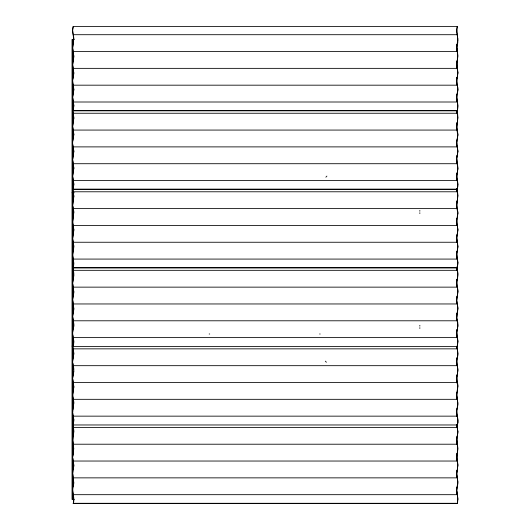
<?xml version="1.0" encoding="UTF-8"?>
<svg xmlns="http://www.w3.org/2000/svg" width="530" height="530" viewBox="0 0 530 530"><rect width="100%" height="100%" fill="white"/><g stroke="black" fill="none" stroke-linecap="round" stroke-linejoin="round"><path stroke-width="0.79" d="M74.246 499.419L72.034 499.419L72.034 192.787L72.034 39.472L74.246 39.472M456.688 494.477L456.688 487.057M456.688 477.166L456.688 470.574M456.688 460.676L456.688 453.263M456.688 444.193L456.688 436.773M456.688 426.882L456.688 424.411M456.688 416.169L456.688 408.749M456.688 398.858L456.688 392.266M456.688 381.547L456.688 374.955M456.688 365.064L456.688 357.644M456.688 348.574L456.688 346.103M73.856 73.597L72.696 64.355L73.856 56.776L72.696 47.528L73.856 38.286L72.696 30.707M72.617 142.093L72.617 143.683M72.617 186.984L73.776 196.193L72.617 205.395L73.71 211.444M73.856 264.318L72.709 255.824L73.875 246.662L72.709 239.003L73.875 229.834L72.842 223.627M73.776 274.726L72.696 283.139L73.856 292.381L72.696 299.96L73.856 309.209L72.696 316.788L73.802 323.545L73.802 326.844M72.617 332.813L72.617 334.404M72.696 361.672L73.756 354.053L72.617 345.646L73.186 340.644L72.709 345.606L73.875 353.265L72.842 359.473M72.696 412.141L73.802 402.084L72.709 394.565L73.875 386.907L72.696 378.5M72.696 457.032C75.2 448.075 71.398 439.979 73.856 430.963M73.776 420.555L73.259 424.967L457.35 424.967C459.364 419.68 455.906 414.467 456.959 409.133M73.856 483.102L72.696 473.86M457.953 90.425L457.807 87.159M456.708 158.921L456.959 162.723M456.787 204.6L457.953 195.358M457.867 213.014L457.105 217.777M456.787 299.96L457.966 291.546L456.787 283.139L457.854 273.93L456.708 267.107M457.867 308.374L457.105 313.137M457.953 354.093L456.853 346.342M457.947 499.923L456.787 490.681M72.67 29.137L72.67 32.277L73.776 39.121L72.617 48.323L73.776 55.941L72.617 65.144L73.776 72.762M72.709 29.952L73.186 26.5L457.284 26.5L456.94 28.507M72.67 79.606L72.67 82.746L73.776 89.59L72.617 97.209L73.763 105.616L73.259 110.823L457.35 110.823L457.953 105.576L456.807 97.248L457.874 89.59L456.787 81.176L457.874 72.762L457.112 67.999M72.709 80.421L73.71 74.339M73.763 73.557L72.842 78.977M73.802 276.375L73.71 272.294L72.709 267.067L73.186 262.105L72.617 267.107L73.756 273.93M72.663 360.102L72.617 362.467M72.709 377.744L73.802 371.735L73.71 367.654M73.756 370.881L72.597 378.5L73.776 386.907L72.617 396.115L73.71 402.164M72.663 410.571L72.749 414.46L73.756 419.76M72.709 473.104L73.875 465.446L72.709 457.787M73.756 466.241C71.298 472.627 74.147 478.981 73.59 485.434C70.881 491.389 75.452 497.498 73.259 503.5L457.35 503.5L457.854 498.299L456.708 489.886L457.854 481.472L456.688 473.86L457.867 465.446L457.105 460.683M456.761 29.137L456.761 32.277L457.874 39.121M456.807 46.772C459.563 40.048 455.82 33.258 457.284 26.5M457.854 39.909L457.112 43.884M456.761 79.606L456.847 83.495L457.602 86.576M456.807 142.133L457.966 134.474L456.853 127.558M457.854 135.269L457.105 139.244M457.854 185.739L457.35 189.356L73.259 189.356L73.763 184.155L72.597 176.536L73.776 168.123L72.597 159.715L73.776 151.302L72.67 144.458L72.67 141.318L73.776 134.474L72.597 126.067L73.763 118.448L72.617 110.035L73.186 105.033L72.709 109.995L73.875 117.653L72.709 126.822L73.875 134.474L72.762 141.397M457.893 276.375L457.807 272.294L456.807 267.067M457.893 326.844L457.807 322.763L456.853 318.278M456.761 360.102L456.959 364.686M456.761 410.571C456.33 415.414 458.993 420.177 457.35 424.967M456.807 439.456L457.966 431.798L456.853 424.881M457.854 432.593L457.105 436.561M456.807 489.925L457.947 483.102L456.787 473.86L457.947 464.611L456.787 457.032L457.966 448.618L456.787 440.211M72.762 186.282L73.186 183.572L72.709 188.534L73.875 196.193L72.709 205.355L73.802 211.364L72.663 222.998M73.71 265.053L73.259 267.895L457.35 267.895L457.953 262.648L456.807 254.32L457.966 246.662L456.787 238.248L457.966 229.834L456.933 223.627M72.762 332.118L73.776 325.195L72.617 315.993L73.776 308.374L72.617 299.165L73.776 291.546L72.597 283.139L73.624 277.044M73.71 483.837C70.868 490.336 74.955 496.981 73.259 503.5M457.801 91.16C454.965 97.659 459.053 104.304 457.35 110.823M456.853 158.218L457.966 151.302L456.787 142.888M457.801 354.835L456.787 361.672L457.966 370.086L456.807 377.744L457.893 385.257L456.708 394.525L457.854 402.939L457.105 408.498M457.801 500.664L457.35 503.5M72.842 28.507L73.186 26.5M73.624 327.514C70.894 333.748 75.061 340.167 73.259 346.428L457.35 346.428L457.953 341.188L456.807 332.853L457.867 325.195L456.761 318.358L457.966 308.374L457.046 302.822M72.842 409.942L73.856 402.899M456.959 44.513C457.536 52.198 457.536 59.685 456.959 67.363M456.94 78.977L457.966 72.762L456.807 63.6L457.966 55.941L456.787 47.528M456.959 139.874L456.761 144.458L457.874 151.302L456.761 158.139L457.966 168.123L456.807 175.781L457.953 184.115L457.35 189.356M456.959 218.413L456.761 222.998M457.715 277.044L456.761 281.569L456.959 286.154M456.959 313.773L456.708 317.576M457.715 327.514L456.761 332.038L456.959 336.623M456.933 359.473C458.496 355.213 457.841 350.694 456.761 346.421M456.933 409.942L457.953 404.562L456.787 395.32L457.953 386.078M456.959 437.197C457.536 444.882 457.536 452.362 456.959 460.047M73.259 110.823L73.856 105.576L72.709 97.248L73.875 89.59L72.696 81.176M73.259 189.356L73.856 184.115L72.709 175.781L73.875 168.123L72.696 159.715L73.875 151.302L72.762 144.385M73.259 267.895L73.756 262.688L72.617 254.281L73.756 245.867L72.597 238.248L73.776 229.834L72.696 221.427L73.856 212.179M73.259 346.428L73.856 341.188L72.762 335.099M73.259 424.967L73.856 419.72L72.709 412.897M457.35 267.895L457.854 262.688L457.105 258.719M325.864 177.179L326.917 176.099M209.165 333.999L209.721 333.999M319.623 333.999L320.18 333.999M73.259 34.708L457.35 34.708M73.259 51.536L457.35 51.536M73.259 68.357L457.35 68.357M73.259 85.178L457.35 85.178M73.259 102.005L457.35 102.005M73.186 110.618L457.284 110.618M73.259 113.248L457.35 113.248M73.259 130.069L457.35 130.069M73.259 146.889L457.35 146.889M73.259 163.717L457.35 163.717M73.259 180.538L457.35 180.538M73.186 189.157L457.277 189.157M73.259 191.781L457.35 191.781M72.034 192.787L74.246 192.787M73.259 208.608L457.35 208.608M73.259 225.429L457.35 225.429M73.259 242.25L457.35 242.25M73.259 259.077L457.35 259.077M73.186 267.69L457.277 267.69M73.259 270.32L457.35 270.32M73.259 287.141L457.35 287.141M73.259 303.962L457.35 303.962M73.259 320.789L457.35 320.789M73.259 337.61L457.35 337.61M72.034 346.103L72.597 346.103M73.259 348.853L457.35 348.853M73.259 365.68L457.35 365.68M73.259 382.501L457.35 382.501M73.259 399.322L457.35 399.322M73.259 416.149L457.35 416.149M73.259 427.392L457.35 427.392M73.259 444.213L457.35 444.213M73.259 461.034L457.35 461.034M73.259 477.861L457.35 477.861M73.259 494.682L457.35 494.682M73.186 503.295L457.277 503.295M325.34 361.168L326.394 362.248M457.35 346.428L457.854 341.227L457.105 337.252M457.105 163.359L457.854 168.918L456.708 177.331L457.874 184.95M457.105 191.423L457.801 194.616M457.105 286.783C459.364 291.917 455.959 297.065 456.847 302.279M457.105 365.322C459.404 371.941 454.813 378.725 457.801 385.337M73.504 367.071L72.709 362.427M456.959 190.793L456.708 188.574M456.959 258.084L456.761 253.499L457.867 246.662L456.708 237.453L457.867 229.834L456.807 220.672L457.966 213.014L456.807 205.355M456.853 110.737C459.609 118.607 455.098 126.571 457.874 134.474M456.761 110.816L457.874 117.653L456.708 126.862M456.853 189.27C459.629 196.869 454.879 204.606 457.854 212.219M456.761 424.954L457.867 431.798M72.762 363.169L73.756 369.291M73.71 430.227L72.617 424.179L73.186 419.177L72.709 424.139L73.71 429.366L73.756 432.593L72.597 440.211L73.776 448.618L72.597 457.032L73.776 465.446M457.854 307.579L456.807 300.715M456.688 44.414L456.688 51.006M456.688 60.904L456.688 67.495M456.688 77.387L456.688 84.807M456.688 94.698L456.688 101.29M456.688 110.359L456.688 112.83M456.688 122.722L456.688 129.313M456.688 140.033L456.688 146.624M456.688 155.694L456.688 163.114M456.688 173.005L456.688 179.597M456.688 188.667L456.688 191.138M456.688 201.029L456.688 207.621M456.688 218.34L456.688 224.932M456.688 234.823L456.688 242.243M456.688 251.313L456.688 258.726M456.688 267.796L456.688 270.267M456.688 279.337L456.688 286.756M456.688 296.648L456.688 303.24M456.688 313.131L456.688 320.551M456.688 329.62L456.688 337.034M419.839 210.417L419.839 211.231M419.839 212.749L419.839 213.557M419.839 325.327L419.839 326.142M419.839 327.659L419.839 328.474M72.597 39.472L72.597 499.419"/></g></svg>
